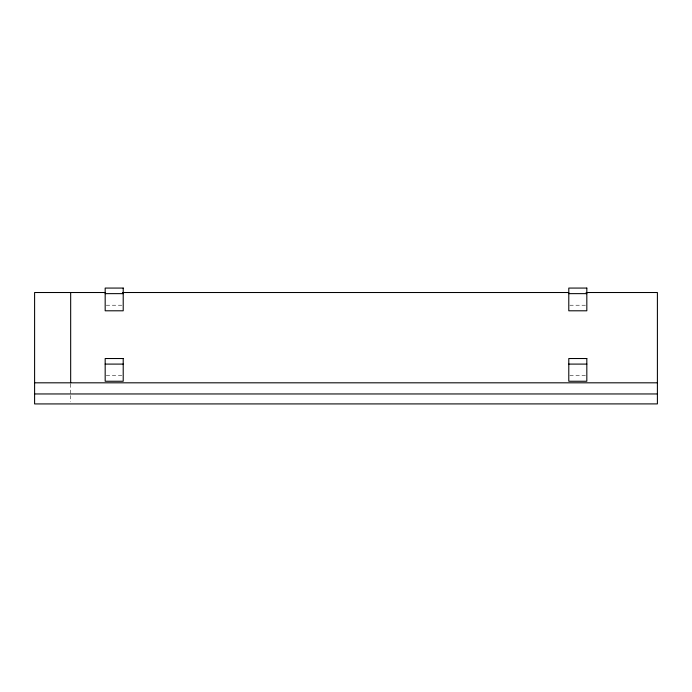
<?xml version="1.0" encoding="UTF-8"?>
<svg xmlns="http://www.w3.org/2000/svg" width="692" height="692" viewBox="0 0 692 692"><rect width="100%" height="100%" fill="white"/><g stroke="black" fill="none" stroke-linecap="round" stroke-linejoin="round"><path stroke-width="0.52" stroke-dasharray="3.46 2.59" d="M106.239 305.224L122.147 305.224M569.853 305.224L585.761 305.224M106.239 375.678L122.147 375.678M569.853 375.678L585.761 375.678M70.671 383.991L70.671 394.483M70.671 395.53L70.671 401.827"/><path stroke-width="1.04" d="M105.245 292.517L34.6 292.517L34.6 403.929L657.4 403.903L657.4 292.517L586.081 292.517M122.536 292.517L568.798 292.517M105.175 293.642L123.211 293.642M568.789 293.642L586.825 293.642M105.175 364.096L123.211 364.096M568.789 364.096L586.825 364.096M34.6 382.814L657.4 382.814M34.6 393.956L657.4 393.956M70.671 292.517L70.671 382.814M123.211 288.071L105.175 288.071L105.175 310.795L123.211 310.795L123.211 288.071M586.825 288.071L568.789 288.071L568.789 310.795L586.825 310.795L586.825 288.071M123.211 358.525L105.175 358.525L105.175 381.249L123.211 381.249L123.211 358.525M586.825 358.525L568.789 358.525L568.789 381.249L586.825 381.249L586.825 358.525"/></g></svg>
